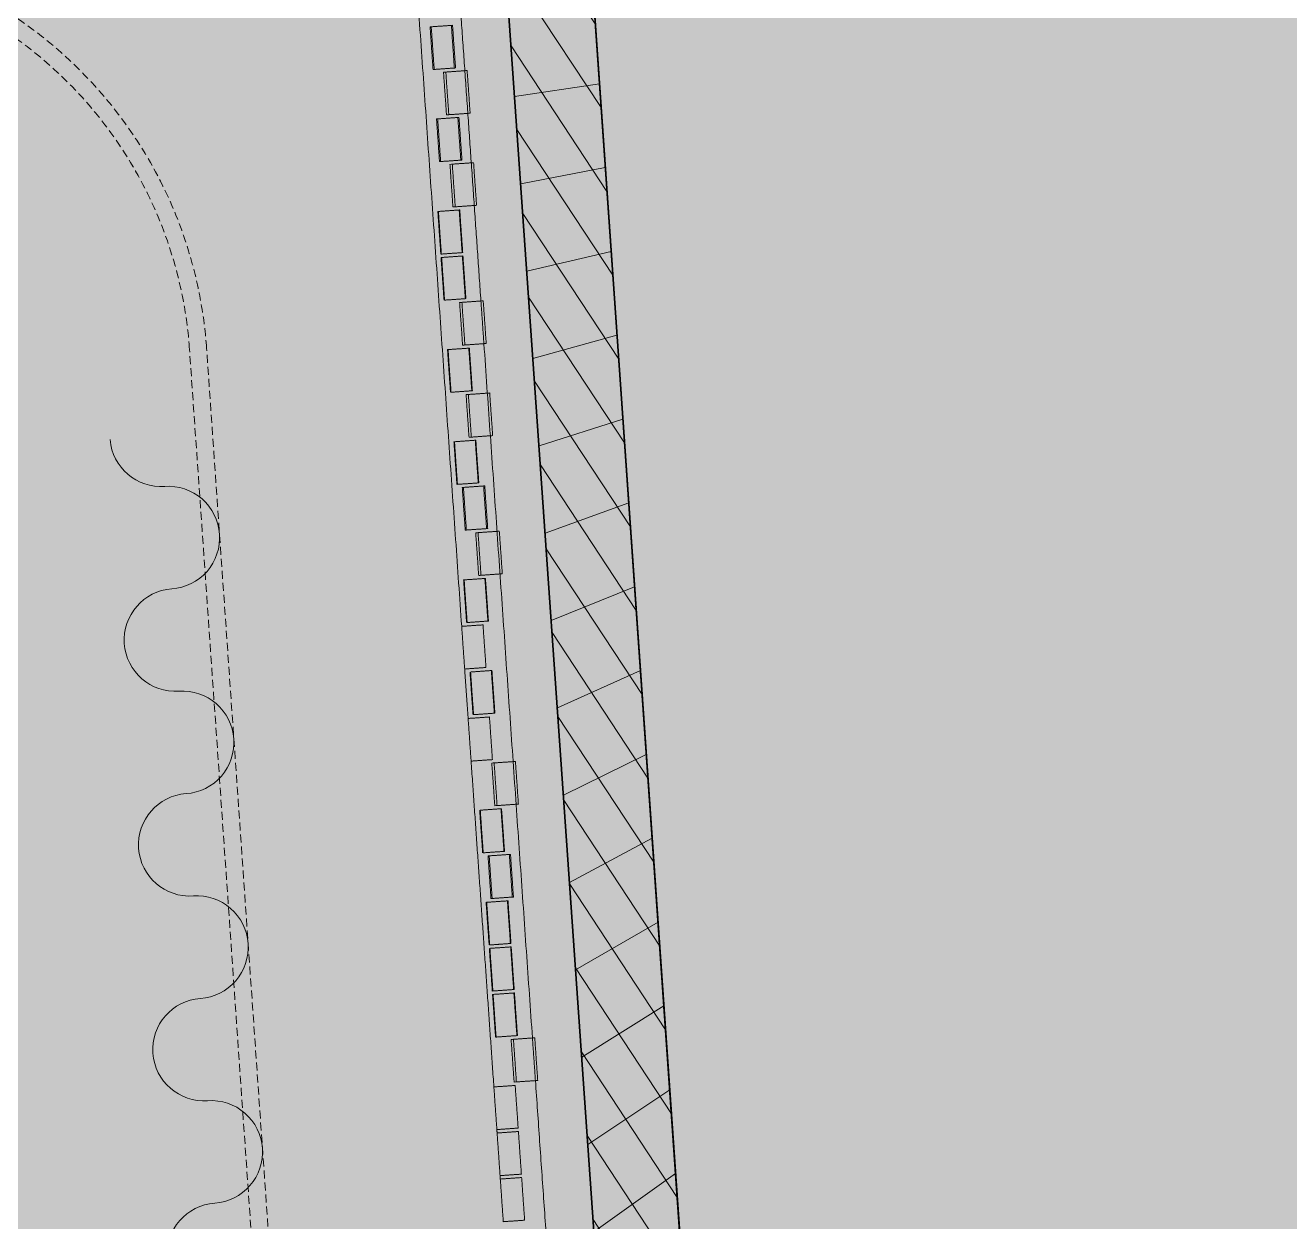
# Model space of a CAD drawing. Header units: millimetres. Extents: x 833941507 to 1669051331, y 817666127 to 1636299673.
# Drawn here: x 834533429 to 834534908, y 817991687 to 817993087 of the extents above; entities that cross this region are included whole.
import ezdxf

# ---------------------------------------------------------------- set-up
doc = ezdxf.new("R2010")
doc.units = ezdxf.units.MM
doc.header["$LTSCALE"] = 3
doc.linetypes.add('B0703', pattern=[4.6875, 3.125, -1.5625])
for name, color, linetype, lineweight in [('Hatch (LTC&CB)', 252, 'Continuous', 35), ('UAJ-22INWA', 6, 'Continuous', 35), ('UAJ-22INWA-a', 1, 'Continuous', 13), ('UAJ-22INWA-h', 251, 'Continuous', 9), ('UAJ-23FLOR-h', 251, 'Continuous', 9), ('UAJ-25CEIL-z', 8, 'B0703', 9), ('UAJ-41EXFI-d', 7, 'Continuous', 5)]:
    doc.layers.add(name, color=color, linetype=linetype, lineweight=lineweight)

# ---------------------------------------------------------------- blocks, each defined once
blk = doc.blocks.new('*U324')
at = {"layer": 'UAJ-22INWA-h'}
h = blk.add_hatch(dxfattribs=at)
h.set_pattern_fill('AFWERK', color=256, scale=50)
h.set_pattern_definition([(45, (-100.0000057875257, 33549.28964082775), (-50.00000133031198, 50.00000133031198), []), (135, (-100.0000057875257, 33549.28964082775), (-50.00000133031198, -50.00000133031198), [])])
h.paths.add_polyline_path([(-1.853776439020294e-06, 15050.60441228639), (-1.907191773398154e-06, 19498.68522958725), (99.99999618545958, 19498.68522928923), (99.99999671571207, 15050.60441234599)])
at = {"layer": 'UAJ-22INWA'}
for p, q in [((-1.704764824749647e-06, 15050.60437327827), (-2.05620338543176e-06, 19498.68523106406)), ((99.99999625996534, 19498.68523131096), (99.99999670048209, 15054.28221271312))]:
    blk.add_line(p, q, dxfattribs=at)
blk = doc.blocks.new('Finish Walls')
at = {"layer": 'UAJ-22INWA-a'}
for points, degree in [([(834533931.5001745, 817993199.0815418), (834533946.7028426, 817992981.6137248), (834533961.9055108, 817992764.1459079)], 2), ([(834533928.6851122, 817993086.6142896), (834533916.2155449, 817993085.7425712), (834533903.7459778, 817993084.870853)], 2), ([(834533932.1719857, 817993036.7360207), (834533930.4285489, 817993061.6751552), (834533928.6851122, 817993086.6142896)], 2), ([(834533902.4006513, 817993084.7768042), (834533903.0922512, 817993084.8251524), (834533903.6066962, 817993084.861116), (834533903.7459778, 817993084.870853)], 3), ([(834533905.887525, 817993034.8985354), (834533904.1440881, 817993059.8376698), (834533902.4006513, 817993084.7768042)], 2), ([(834533907.2328513, 817993034.992584), (834533905.4894145, 817993059.9317185), (834533903.7459778, 817993084.870853)], 2), ([(834533930.8266593, 817993036.6419721), (834533929.0832226, 817993061.5811065), (834533927.3397858, 817993086.520241)], 2), ([(834533907.2328513, 817993034.992584), (834533907.0935698, 817993034.9828471), (834533906.5791247, 817993034.9468834), (834533905.887525, 817993034.8985354)], 3), ([(834533907.2328513, 817993034.992584), (834533919.7024184, 817993035.8643023), (834533932.1719857, 817993036.7360207)], 2), ([(834533918.1372594, 817993031.7451235), (834533919.5203936, 817993031.8418151), (834533920.5492417, 817993031.9137396), (834533920.8278053, 817993031.9332132)], 3), ([(834533921.6241329, 817992981.8668545), (834533919.880696, 817993006.805989), (834533918.1372594, 817993031.7451235)], 2), ([(834533945.7669398, 817993033.67665), (834533933.2973726, 817993032.8049316), (834533920.8278053, 817993031.9332132)], 2), ([(834533924.3146788, 817992982.0549443), (834533922.5712421, 817993006.9940788), (834533920.8278053, 817993031.9332132)], 2), ([(834533949.2538133, 817992983.7983811), (834533947.5103766, 817993008.7375156), (834533945.7669398, 817993033.67665)], 2), ([(834533924.3146788, 817992982.0549443), (834533936.7842461, 817992982.9266627), (834533949.2538133, 817992983.7983811)], 2), ([(834533909.9322982, 817992977.0397433), (834533910.623898, 817992977.0880915), (834533911.138343, 817992977.1240551), (834533911.2776245, 817992977.1337919)], 3), ([(834533913.4191717, 817992927.1614743), (834533911.675735, 817992952.1006088), (834533909.9322982, 817992977.0397433)], 2), ([(834533936.216759, 817992978.8772287), (834533923.7471918, 817992978.0055103), (834533911.2776245, 817992977.1337919)], 2), ([(834533914.764498, 817992927.255523), (834533913.0210613, 817992952.1946574), (834533911.2776245, 817992977.1337919)], 2), ([(834533924.3146788, 817992982.0549443), (834533924.0361152, 817992982.0354706), (834533923.0072671, 817992981.9635462), (834533921.6241329, 817992981.8668545)], 3), ([(834533938.3583062, 817992928.9049112), (834533936.6148695, 817992953.8440456), (834533934.8714327, 817992978.7831801)], 2), ([(834533939.7036325, 817992928.9989598), (834533937.9601958, 817992953.9380943), (834533936.216759, 817992978.8772287)], 2), ([(834533914.764498, 817992927.255523), (834533914.6252165, 817992927.2457862), (834533914.1107715, 817992927.2098225), (834533913.4191717, 817992927.1614743)], 3), ([(834533914.764498, 817992927.255523), (834533927.2340653, 817992928.1272414), (834533939.7036325, 817992928.9989598)], 2), ([(834533925.6689061, 817992924.0080625), (834533927.0520403, 817992924.1047542), (834533928.0808884, 817992924.1766785), (834533928.3594521, 817992924.1961523)], 3), ([(834533929.1557796, 817992874.1297935), (834533927.4123429, 817992899.068928), (834533925.6689061, 817992924.0080625)], 2), ([(834533953.2985866, 817992925.939589), (834533940.8290193, 817992925.0678707), (834533928.3594521, 817992924.1961523)], 2), ([(834533931.8463256, 817992874.3178834), (834533930.1028888, 817992899.2570179), (834533928.3594521, 817992924.1961523)], 2), ([(834533956.7854601, 817992876.0613202), (834533955.0420233, 817992901.0004547), (834533953.2985866, 817992925.939589)], 2), ([(834533911.4785527, 817992868.8842576), (834533911.8243567, 817992868.908432), (834533912.0815818, 817992868.926414), (834533912.1512226, 817992868.9312824)], 3), ([(834533914.9654262, 817992819.0059886), (834533913.2219895, 817992843.9451231), (834533911.4785527, 817992868.8842576)], 2), ([(834533937.0903571, 817992870.6747191), (834533924.6207898, 817992869.8030008), (834533912.1512226, 817992868.9312824)], 2), ([(834533915.6380961, 817992819.0530134), (834533913.8946593, 817992843.9921479), (834533912.1512226, 817992868.9312824)], 2), ([(834533931.8463256, 817992874.3178834), (834533931.5677619, 817992874.2984096), (834533930.5389138, 817992874.2264853), (834533929.1557796, 817992874.1297935)], 3), ([(834533931.8463256, 817992874.3178834), (834533944.3158928, 817992875.1896018), (834533956.7854601, 817992876.0613202)], 2), ([(834533939.9045607, 817992820.7494254), (834533938.161124, 817992845.6885599), (834533936.4176872, 817992870.6276944)], 2), ([(834533940.5772306, 817992820.7964501), (834533938.8337938, 817992845.7355846), (834533937.0903571, 817992870.6747191)], 2), ([(834533915.6380961, 817992819.0530134), (834533928.1076633, 817992819.9247319), (834533940.5772306, 817992820.7964501)], 2), ([(834533915.2443761, 817992815.0157272), (834533915.59018, 817992815.0399015), (834533915.8474052, 817992815.0578835), (834533915.917046, 817992815.0627519)], 3), ([(834533918.7312496, 817992765.1374582), (834533916.9878129, 817992790.0765927), (834533915.2443761, 817992815.0157272)], 2), ([(834533915.6380961, 817992819.0530134), (834533915.5684553, 817992819.048145), (834533915.3112302, 817992819.030163), (834533914.9654262, 817992819.0059886)], 3), ([(834533940.8561804, 817992816.8061887), (834533928.3866131, 817992815.9344703), (834533915.917046, 817992815.0627519)], 2), ([(834533919.4039195, 817992765.1844829), (834533917.6604826, 817992790.1236174), (834533915.917046, 817992815.0627519)], 2), ([(834533943.670384, 817992766.8808949), (834533941.9269474, 817992791.8200294), (834533940.1835105, 817992816.7591639)], 2), ([(834533944.3430539, 817992766.9279197), (834533942.5996171, 817992791.8670542), (834533940.8561804, 817992816.8061887)], 2), ([(834533919.4039195, 817992765.1844829), (834533919.3342787, 817992765.1796145), (834533919.0770537, 817992765.1616325), (834533918.7312496, 817992765.1374582)], 3), ([(834533919.4039195, 817992765.1844829), (834533931.8734866, 817992766.0562013), (834533944.3430539, 817992766.9279197)], 2), ([(834533936.9663763, 817992762.4024712), (834533938.3495106, 817992762.4991628), (834533939.3783586, 817992762.5710872), (834533939.6569223, 817992762.5905609)], 3), ([(834533940.4532498, 817992712.5242022), (834533938.7098131, 817992737.4633367), (834533936.9663763, 817992762.4024712)], 2), ([(834533964.5960568, 817992764.3339977), (834533952.1264895, 817992763.4622793), (834533939.6569223, 817992762.5905609)], 2), ([(834533943.1437958, 817992712.712292), (834533941.400359, 817992737.6514264), (834533939.6569223, 817992762.5905609)], 2), ([(834533965.3923843, 817992714.2676389), (834533963.6489476, 817992739.2067734), (834533961.9055108, 817992764.1459079)], 2), ([(834533968.0829303, 817992714.4557288), (834533966.3394935, 817992739.3948632), (834533964.5960568, 817992764.3339977)], 2), ([(834533922.7760229, 817992707.2786663), (834533923.1218269, 817992707.3028406), (834533923.379052, 817992707.3208226), (834533923.4486927, 817992707.325691)], 3), ([(834533926.2628964, 817992657.4003973), (834533924.5194596, 817992682.3395318), (834533922.7760229, 817992707.2786663)], 2), ([(834533948.3878272, 817992709.0691278), (834533935.91826, 817992708.1974094), (834533923.4486927, 817992707.325691)], 2), ([(834533926.9355662, 817992657.447422), (834533925.1921295, 817992682.3865565), (834533923.4486927, 817992707.325691)], 2), ([(834533943.1437958, 817992712.712292), (834533942.8652321, 817992712.6928183), (834533941.836384, 817992712.6208938), (834533940.4532498, 817992712.5242022)], 3), ([(834533943.1437958, 817992712.712292), (834533955.613363, 817992713.5840104), (834533968.0829303, 817992714.4557288)], 2), ([(834533951.2020309, 817992659.143834), (834533949.4585941, 817992684.0829685), (834533947.7151574, 817992709.022103)], 2), ([(834533951.8747007, 817992659.1908588), (834533950.131264, 817992684.1299933), (834533948.3878272, 817992709.0691278)], 2), ([(834533965.3923843, 817992714.2676389), (834533993.7755347, 817992308.2585298), (834534022.1586852, 817991902.2494205)], 2), ([(834533926.9355662, 817992657.447422), (834533939.4051335, 817992658.3191404), (834533951.8747007, 817992659.1908588)], 2), ([(834533926.9355662, 817992657.447422), (834533926.8659256, 817992657.4425536), (834533926.6087004, 817992657.4245716), (834533926.2628964, 817992657.4003973)], 3), ([(834533944.4980232, 817992654.6654102), (834533945.8811574, 817992654.7621019), (834533946.9100055, 817992654.8340262), (834533947.1885691, 817992654.8535)], 3), ([(834533947.9848967, 817992604.7871413), (834533946.2414598, 817992629.7262757), (834533944.4980232, 817992654.6654102)], 2), ([(834533972.1277035, 817992656.5969368), (834533959.6581364, 817992655.7252184), (834533947.1885691, 817992654.8535)], 2), ([(834533950.6754426, 817992604.975231), (834533948.9320059, 817992629.9143655), (834533947.1885691, 817992654.8535)], 2), ([(834533975.614577, 817992606.7186679), (834533973.8711404, 817992631.6578023), (834533972.1277035, 817992656.5969368)], 2), ([(834533930.3076696, 817992599.5416052), (834533930.6534737, 817992599.5657797), (834533930.9106988, 817992599.5837617), (834533930.9803395, 817992599.5886301)], 3), ([(834533933.7945433, 817992549.6633364), (834533932.0511065, 817992574.6024708), (834533930.3076696, 817992599.5416052)], 2), ([(834533955.919474, 817992601.3320668), (834533943.4499067, 817992600.4603485), (834533930.9803395, 817992599.5886301)], 2), ([(834533934.467213, 817992549.7103611), (834533932.7237762, 817992574.6494956), (834533930.9803395, 817992599.5886301)], 2), ([(834533950.6754426, 817992604.975231), (834533950.396879, 817992604.9557574), (834533949.3680309, 817992604.8838329), (834533947.9848967, 817992604.7871413)], 3), ([(834533950.6754426, 817992604.975231), (834533963.1450099, 817992605.8469495), (834533975.614577, 817992606.7186679)], 2), ([(834533958.7336776, 817992551.4067731), (834533956.9902409, 817992576.3459076), (834533955.2468041, 817992601.285042)], 2), ([(834533959.4063475, 817992551.4537979), (834533957.6629107, 817992576.3929323), (834533955.919474, 817992601.3320668)], 2), ([(834533934.467213, 817992549.7103611), (834533934.3975723, 817992549.7054927), (834533934.1403472, 817992549.6875107), (834533933.7945433, 817992549.6633364)], 3), ([(834533934.467213, 817992549.7103611), (834533946.9367803, 817992550.5820795), (834533959.4063475, 817992551.4537979)], 2), ([(834533940.0588853, 817992546.0914997), (834533940.7504852, 817992546.1398478), (834533941.2649301, 817992546.1758114), (834533941.4042116, 817992546.1855483)], 3), ([(834533943.5457588, 817992496.2132307), (834533941.8023221, 817992521.1523652), (834533940.0588853, 817992546.0914997)], 2), ([(834533966.3433461, 817992547.928985), (834533953.8737789, 817992547.0572666), (834533941.4042116, 817992546.1855483)], 2), ([(834533944.8910851, 817992496.3072793), (834533943.1476485, 817992521.2464138), (834533941.4042116, 817992546.1855483)], 2), ([(834533968.4848933, 817992497.9566674), (834533966.7414566, 817992522.8958019), (834533964.9980198, 817992547.8349364)], 2), ([(834533969.8302196, 817992498.050716), (834533968.0867829, 817992522.9898505), (834533966.3433461, 817992547.928985)], 2), ([(834533944.8910851, 817992496.3072793), (834533944.7518036, 817992496.2975425), (834533944.2373587, 817992496.2615788), (834533943.5457588, 817992496.2132307)], 3), ([(834533944.8910851, 817992496.3072793), (834533957.3606524, 817992497.1789978), (834533969.8302196, 817992498.050716)], 2), ([(834533983.4251738, 817992494.9913454), (834533970.9556066, 817992494.119627), (834533958.4860393, 817992493.2479086)], 2), ([(834533986.9120473, 817992445.1130764), (834533985.1686106, 817992470.0522109), (834533983.4251738, 817992494.9913454)], 2), ([(834533955.7954934, 817992493.0598189), (834533957.1786275, 817992493.1565105), (834533958.2074757, 817992493.2284349), (834533958.4860393, 817992493.2479086)], 3), ([(834533959.2823669, 817992443.1815499), (834533957.53893, 817992468.1206844), (834533955.7954934, 817992493.0598189)], 2), ([(834533961.9729128, 817992443.3696396), (834533960.2294761, 817992468.3087741), (834533958.4860393, 817992493.2479086)], 2), ([(834533941.6051399, 817992437.9360139), (834533941.9509438, 817992437.9601883), (834533942.208169, 817992437.9781703), (834533942.2778097, 817992437.9830387)], 3), ([(834533945.0920134, 817992388.057745), (834533943.3485767, 817992412.9968795), (834533941.6051399, 817992437.9360139)], 2), ([(834533967.2169442, 817992439.7264755), (834533954.7473769, 817992438.8547571), (834533942.2778097, 817992437.9830387)], 2), ([(834533945.7646832, 817992388.1047697), (834533944.0212464, 817992413.0439042), (834533942.2778097, 817992437.9830387)], 2), ([(834533961.9729128, 817992443.3696396), (834533961.6943492, 817992443.350166), (834533960.6655011, 817992443.2782415), (834533959.2823669, 817992443.1815499)], 3), ([(834533961.9729128, 817992443.3696396), (834533974.4424801, 817992444.241358), (834533986.9120473, 817992445.1130764)], 2), ([(834533970.0311478, 817992389.8011817), (834533968.2877111, 817992414.7403162), (834533966.5442743, 817992439.6794506)], 2), ([(834533970.7038177, 817992389.8482065), (834533968.9603809, 817992414.787341), (834533967.2169442, 817992439.7264755)], 2), ([(834533964.3247055, 817992385.3924954), (834533951.8551383, 817992384.520777), (834533939.385571, 817992383.6490586)], 2), ([(834533942.8724445, 817992333.7707896), (834533941.1290078, 817992358.7099241), (834533939.385571, 817992383.6490586)], 2), ([(834533945.7646832, 817992388.1047697), (834533945.6950425, 817992388.0999013), (834533945.4378173, 817992388.0819193), (834533945.0920134, 817992388.057745)], 3), ([(834533945.7646832, 817992388.1047697), (834533958.2342504, 817992388.9764881), (834533970.7038177, 817992389.8482065)], 2), ([(834533967.811579, 817992335.5142264), (834533966.0681423, 817992360.4533609), (834533964.3247055, 817992385.3924954)], 2), ([(834533942.8724445, 817992333.7707896), (834533955.3420118, 817992334.642508), (834533967.811579, 817992335.5142264)], 2), ([(834533949.1367867, 817992330.198953), (834533949.4825907, 817992330.2231274), (834533949.7398158, 817992330.2411094), (834533949.8094565, 817992330.2459778)], 3), ([(834533952.6236602, 817992280.3206841), (834533950.8802234, 817992305.2598186), (834533949.1367867, 817992330.198953)], 2), ([(834533974.748591, 817992331.9894146), (834533962.2790238, 817992331.1176962), (834533949.8094565, 817992330.2459778)], 2), ([(834533953.29633, 817992280.3677088), (834533951.5528933, 817992305.3068433), (834533949.8094565, 817992330.2459778)], 2), ([(834533977.5627947, 817992282.0641208), (834533975.8193579, 817992307.0032552), (834533974.0759212, 817992331.9423897)], 2), ([(834533978.2354645, 817992282.1111456), (834533976.4920278, 817992307.0502801), (834533974.748591, 817992331.9894146)], 2), ([(834533971.8563523, 817992277.6554345), (834533959.386785, 817992276.7837161), (834533946.9172179, 817992275.9119977)], 2), ([(834533950.4040914, 817992226.0337287), (834533948.6606545, 817992250.9728632), (834533946.9172179, 817992275.9119977)], 2), ([(834533953.29633, 817992280.3677088), (834533953.2266893, 817992280.3628404), (834533952.9694642, 817992280.3448584), (834533952.6236602, 817992280.3206841)], 3), ([(834533953.29633, 817992280.3677088), (834533965.7658973, 817992281.2394272), (834533978.2354645, 817992282.1111456)], 2), ([(834533975.3432258, 817992227.7771655), (834533973.599789, 817992252.7163), (834533971.8563523, 817992277.6554345)], 2), ([(834533950.4040914, 817992226.0337287), (834533962.8736585, 817992226.9054471), (834533975.3432258, 817992227.7771655)], 2), ([(834533974.6246103, 817992223.7171665), (834533976.0077446, 817992223.8138582), (834533977.0365926, 817992223.8857826), (834533977.3151562, 817992223.9052563)], 3), ([(834533978.1114838, 817992173.8388976), (834533976.368047, 817992198.7780321), (834533974.6246103, 817992223.7171665)], 2), ([(834534002.2542907, 817992225.6486931), (834533989.7847235, 817992224.7769747), (834533977.3151562, 817992223.9052563)], 2), ([(834533980.8020298, 817992174.0269873), (834533979.058593, 817992198.9661218), (834533977.3151562, 817992223.9052563)], 2), ([(834534005.7411642, 817992175.7704241), (834534003.9977275, 817992200.7095586), (834534002.2542907, 817992225.6486931)], 2), ([(834533986.0460612, 817992170.3838232), (834533973.576494, 817992169.5121047), (834533961.1069267, 817992168.6403863)], 2), ([(834533980.8020298, 817992174.0269873), (834533980.5234661, 817992174.0075136), (834533979.494618, 817992173.9355893), (834533978.1114838, 817992173.8388976)], 3), ([(834533980.8020298, 817992174.0269873), (834533993.271597, 817992174.8987057), (834534005.7411642, 817992175.7704241)], 2), ([(834533988.8602649, 817992120.4585294), (834533987.1168281, 817992145.3976638), (834533985.3733914, 817992170.3367983)], 2), ([(834533989.5329347, 817992120.5055542), (834533987.789498, 817992145.4446887), (834533986.0460612, 817992170.3838232)], 2), ([(834533960.4342569, 817992168.5933616), (834533960.7800609, 817992168.617536), (834533961.0372859, 817992168.635518), (834533961.1069267, 817992168.6403863)], 3), ([(834533963.9211304, 817992118.7150927), (834533962.1776936, 817992143.6542271), (834533960.4342569, 817992168.5933616)], 2), ([(834533964.5938002, 817992118.7621174), (834533962.8503635, 817992143.7012519), (834533961.1069267, 817992168.6403863)], 2), ([(834533964.5938002, 817992118.7621174), (834533964.5241596, 817992118.757249), (834533964.2669344, 817992118.739267), (834533963.9211304, 817992118.7150927)], 3), ([(834533964.5938002, 817992118.7621174), (834533977.0633675, 817992119.6338358), (834533989.5329347, 817992120.5055542)], 2), ([(834533970.1854725, 817992115.143256), (834533970.8770723, 817992115.1916041), (834533971.3915173, 817992115.2275677), (834533971.5307989, 817992115.2373046)], 3), ([(834533973.6723461, 817992065.264987), (834533971.9289093, 817992090.2041215), (834533970.1854725, 817992115.143256)], 2), ([(834533996.4699334, 817992116.9807414), (834533984.0003661, 817992116.109023), (834533971.5307989, 817992115.2373046)], 2), ([(834533975.0176724, 817992065.3590356), (834533973.2742356, 817992090.2981701), (834533971.5307989, 817992115.2373046)], 2), ([(834533998.6114805, 817992067.0084238), (834533996.8680438, 817992091.9475583), (834533995.124607, 817992116.8866928)], 2), ([(834533999.9568069, 817992067.1024724), (834533998.2133701, 817992092.0416069), (834533996.4699334, 817992116.9807414)], 2), ([(834533975.0176724, 817992065.3590356), (834533987.4872396, 817992066.230754), (834533999.9568069, 817992067.1024724)], 2), ([(834533967.9659036, 817992060.8563007), (834533968.3117076, 817992060.880475), (834533968.5689328, 817992060.898457), (834533968.6385735, 817992060.9033254)], 3), ([(834533971.4527771, 817992010.9780318), (834533969.7093405, 817992035.9171662), (834533967.9659036, 817992060.8563007)], 2), ([(834533993.577708, 817992062.6467623), (834533981.1081407, 817992061.7750438), (834533968.6385735, 817992060.9033254)], 2), ([(834533972.125447, 817992011.0250565), (834533970.3820102, 817992035.964191), (834533968.6385735, 817992060.9033254)], 2), ([(834533975.0176724, 817992065.3590356), (834533974.8783909, 817992065.3492988), (834533974.3639458, 817992065.3133352), (834533973.6723461, 817992065.264987)], 3), ([(834533996.3919116, 817992012.7214684), (834533994.6484749, 817992037.6606029), (834533992.9050381, 817992062.5997374)], 2), ([(834533997.0645815, 817992012.7684933), (834533995.3211447, 817992037.7076278), (834533993.577708, 817992062.6467623)], 2), ([(834533971.731727, 817992006.9877702), (834533972.0775311, 817992007.0119445), (834533972.3347561, 817992007.0299265), (834533972.4043969, 817992007.0347949)], 3), ([(834533975.2186006, 817991957.1095012), (834533973.4751638, 817991982.0486357), (834533971.731727, 817992006.9877702)], 2), ([(834533972.125447, 817992011.0250565), (834533972.0558063, 817992011.0201881), (834533971.7985811, 817992011.0022061), (834533971.4527771, 817992010.9780318)], 3), ([(834533972.125447, 817992011.0250565), (834533984.5950142, 817992011.8967749), (834533997.0645815, 817992012.7684933)], 2), ([(834533997.3435314, 817992008.7782317), (834533984.8739641, 817992007.9065133), (834533972.4043969, 817992007.0347949)], 2), ([(834533975.8912704, 817991957.1565261), (834533974.1478337, 817991982.0956606), (834533972.4043969, 817992007.0347949)], 2), ([(834534000.1577351, 817991958.852938), (834533998.4142983, 817991983.7920725), (834533996.6708615, 817992008.731207)], 2), ([(834534000.8304049, 817991958.8999628), (834533999.0869681, 817991983.8390973), (834533997.3435314, 817992008.7782317)], 2), ([(834533975.4975505, 817991953.1192397), (834533975.8433545, 817991953.1434141), (834533976.1005796, 817991953.1613961), (834533976.1702203, 817991953.1662645)], 3), ([(834533978.984424, 817991903.2409708), (834533977.2409872, 817991928.1801052), (834533975.4975505, 817991953.1192397)], 2), ([(834533975.8912704, 817991957.1565261), (834533975.8216296, 817991957.1516576), (834533975.5644046, 817991957.1336756), (834533975.2186006, 817991957.1095012)], 3), ([(834533975.8912704, 817991957.1565261), (834533988.3608377, 817991958.0282444), (834534000.8304049, 817991958.8999628)], 2), ([(834534001.1093547, 817991954.9097012), (834533988.6397876, 817991954.037983), (834533976.1702203, 817991953.1662645)], 2), ([(834533979.6570938, 817991903.2879956), (834533977.9136571, 817991928.22713), (834533976.1702203, 817991953.1662645)], 2), ([(834534003.9235585, 817991904.9844075), (834534002.1801217, 817991929.923542), (834534000.436685, 817991954.8626765)], 2), ([(834534004.5962282, 817991905.0314324), (834534002.8527915, 817991929.9705667), (834534001.1093547, 817991954.9097012)], 2), ([(834533979.6570938, 817991903.2879956), (834533979.5874531, 817991903.2831272), (834533979.330228, 817991903.2651452), (834533978.984424, 817991903.2409708)], 3), ([(834533979.6570938, 817991903.2879956), (834533992.1266611, 817991904.159714), (834534004.5962282, 817991905.0314324)], 2), ([(834533997.2195507, 817991900.5059837), (834533998.602685, 817991900.6026754), (834533999.631533, 817991900.6745998), (834533999.9100966, 817991900.6940736)], 3), ([(834534000.7064242, 817991850.6277148), (834533998.9629874, 817991875.5668492), (834533997.2195507, 817991900.5059837)], 2), ([(834534024.8492311, 817991902.4375103), (834534012.379664, 817991901.565792), (834533999.9100966, 817991900.6940736)], 2), ([(834534003.3969702, 817991850.8158046), (834534001.6535335, 817991875.7549391), (834533999.9100966, 817991900.6940736)], 2), ([(834534025.6455587, 817991852.3711516), (834534023.9021219, 817991877.310286), (834534022.1586852, 817991902.2494205)], 2), ([(834534028.3361046, 817991852.5592414), (834534026.5926679, 817991877.4983758), (834534024.8492311, 817991902.4375103)], 2), ([(834534001.9829395, 817991846.7071908), (834533989.5133722, 817991845.8354723), (834533977.043805, 817991844.9637539)], 2), ([(834533980.5306785, 817991795.0854851), (834533978.7872417, 817991820.0246196), (834533977.043805, 817991844.9637539)], 2), ([(834534003.3969702, 817991850.8158046), (834534003.1184065, 817991850.7963308), (834534002.0895585, 817991850.7244065), (834534000.7064242, 817991850.6277148)], 3), ([(834534005.469813, 817991796.8289218), (834534003.7263762, 817991821.7680563), (834534001.9829395, 817991846.7071908)], 2), ([(834534003.3969702, 817991850.8158046), (834534015.8665375, 817991851.687523), (834534028.3361046, 817991852.5592414)], 2), ([(834534025.6455587, 817991852.3711516), (834534065.3261793, 817991284.7564509), (834534105.0067999, 817990717.1417503)], 2), ([(834533980.5305291, 817991795.0876222), (834533980.6700788, 817991793.0914228), (834533980.8096284, 817991791.0952235)], 2), ([(834533980.5306785, 817991795.0854851), (834533993.0002457, 817991795.9572034), (834534005.469813, 817991796.8289218)], 2), ([(834534005.7487628, 817991792.8386602), (834533993.2791957, 817991791.966942), (834533980.8096284, 817991791.0952235)], 2), ([(834533984.2965019, 817991741.2169546), (834533982.5530652, 817991766.1560891), (834533980.8096284, 817991791.0952235)], 2), ([(834534009.2356364, 817991742.9603914), (834534007.4921997, 817991767.8995258), (834534005.7487628, 817991792.8386602)], 2), ([(834533984.2962375, 817991741.2207377), (834533984.4358445, 817991739.2237154), (834533984.5754517, 817991737.226693)], 2), ([(834533984.2965019, 817991741.2169546), (834533996.7660692, 817991742.088673), (834534009.2356364, 817991742.9603914)], 2), ([(834534009.5145862, 817991738.9701298), (834533997.045019, 817991738.0984114), (834533984.5754517, 817991737.226693)], 2), ([(834533988.0623252, 817991687.3484241), (834533986.3188885, 817991712.2875586), (834533984.5754517, 817991737.226693)], 2), ([(834534013.0014597, 817991689.0918609), (834534011.258023, 817991714.0309954), (834534009.5145862, 817991738.9701298)], 2), ([(834533988.0623252, 817991687.3484241), (834534000.5318925, 817991688.2201425), (834534013.0014597, 817991689.0918609)], 2)]:
    blk.add_open_spline(points, degree=degree, dxfattribs=at)
at = {"layer": 'UAJ-22INWA-h'}
for points in [[(834533882.619471, 817993195.6644057), (834533911.0025209, 817992789.6567322), (834533939.385571, 817992383.6490586)], [(834533942.8727964, 817992333.7657555), (834533944.8950071, 817992304.8388766), (834533946.9172179, 817992275.9119977)], [(834533950.403762, 817992226.0384403), (834533963.7237835, 817992035.5010972), (834533977.043805, 817991844.9637539)]]:
    blk.add_open_spline(points, degree=2, dxfattribs=at)
at = {"layer": 'UAJ-22INWA', "xscale": -1, "rotation": 3.998908409596318}
blk.add_blockref('*U324', (834535446.9115772, 817973758.7148883), dxfattribs=at)
blk = doc.blocks.new('LRR Curtain')
at = {"layer": 'UAJ-25CEIL-z', "linetype": 'B0703'}
for points in [[(-20980.06807148457, -65342.30061793327), (-20980.06752181053, -50292.30059480667, 0.4142135606798064), (-21490.06752026081, -49782.30059623718), (-35490.06815624237, -49782.30057275295, 0.4142135622750456), (-36000.06815767288, -50292.30057132244), (-36000.06819999218, -65342.30061769485)], [(-21000.06807148457, -65342.30061793327), (-21000.06752181053, -50292.30059468746, 0.4142135607387433), (-21490.06752038002, -49802.30059611797), (-35490.06815624237, -49802.30057275295, 0.4142135623230424), (-35980.06815779209, -50292.30057132244), (-35980.06819999218, -65342.30061769485)]]:
    blk.add_lwpolyline(points, format="xyb", dxfattribs=at)
at = {"layer": 'UAJ-41EXFI-d'}
for centre, radius, start, end in [((-21040.15267038345, -50390.14427030087, -7.450580596923826e-09), 59.99999977417793, 180.8251563645019, 270.000040981135), ((-21040.08045244217, -50510.14422678947, -7.450580596923826e-09), 60.00000003033154, 359.9312063185327, 90.06892345496688), ((-21040.08049547672, -50510.2163156271, -7.450580596923826e-09), 59.99999987273157, 269.9312063185327, 4.098113502006952e-05), ((-21040.15249764919, -50630.21627235413, -7.450580596923826e-09), 59.99999997502375, 90.00004098113502, 270.000040981135), ((-21040.08027982712, -50750.21622884274, -7.450580596923826e-09), 59.9999997840572, 359.9312063185327, 90.06892345496688), ((-21040.08032310009, -50750.28831791878, -7.450580596923826e-09), 59.99999999996407, 269.9312063185327, 4.098113502006952e-05), ((-21040.15232503414, -50870.2882745266, -7.450580596923826e-09), 59.99999999165063, 90.00004098113502, 270.000040981135), ((-21040.08010697365, -50990.28823101521, -7.450580596923826e-09), 59.99999990296617, 359.9312063185327, 90.06892345496688), ((-21040.08015012741, -50990.36031985283, -7.450580596923826e-09), 59.99999986441814, 269.9312063185327, 4.098113502006952e-05), ((-21040.15215241909, -51110.36027669907, -7.450580596923826e-09), 59.99999998333719, 90.00004098113502, 270.000040981135), ((-21040.07993447781, -51230.36023330688, -7.450580596923826e-09), 60.00000014924051, 359.9312063185327, 90.06892345496688), ((-21040.07997763157, -51230.43232226372, -7.450580596923826e-09), 59.99999999165063, 269.9312063185327, 4.098113502006952e-05), ((-21040.15197980404, -51350.43227887154, -7.450580596923826e-09), 59.99999986441814, 90.00004098113502, 270.000040981135)]:
    blk.add_arc(centre, radius, start, end, dxfattribs=at)
blk = doc.blocks.new('LRR-B01-WALL FINISH')
blk.add_blockref('Finish Walls', (0, 0))
at = {"rotation": 3.998908525846276}
blk.add_blockref('LRR Curtain', (834551062.6266844, 818044341.9052756), dxfattribs=at)
blk = doc.blocks.new('GBP-LTC-LB01')
at = {"layer": 'UAJ-23FLOR-h'}
h = blk.add_hatch(dxfattribs=at)
h.set_pattern_fill('EARTH,_O', color=256, scale=180, angle=45.00000010501341)
h.set_pattern_definition([(48.99890852053534, (834576001.761157, 818046085.3420337), (-112.7268618952272, 1612.510668059984), [1143, -1143]), (48.99890852053534, (834575678.2791204, 818046366.5514973), (-112.7268618952272, 1612.510668059984), [1143, -1143]), (48.99890852053534, (834575354.7970834, 818046647.760961), (-112.7268618952272, 1612.510668059984), [1143, -1143]), (138.9989085205353, (834575340.7062259, 818046849.3247945), (-1612.510668059984, -112.7268618952272), [1143, -1143]), (138.9989085205353, (834575621.9156895, 818047172.8068315), (-1612.510668059984, -112.7268618952272), [1143, -1143]), (138.9989085205353, (834575903.1251531, 818047496.2888683), (-1612.510668059984, -112.7268618952272), [1143, -1143])])
h.paths.add_polyline_path([(834572173.0526648, 818200349.1682475), (834310583.7401848, 818182062.0839702), (834331502.2393942, 817882831.6918911), (834364939.6873164, 817885169.2259957), (834473095.7001734, 818011283.5998719), (834480533.7001572, 818020120.3998857), (834485095.050147, 818025709.5498941), (834491375.7001324, 818033618.9999057), (834497063.4001188, 818041012.999916), (834493145.8001142, 818043678.6999089), (834512788.5000582, 818074029.2499447), (834518712.4500408, 818083675.2499557), (834526231.3000174, 818096325.0999695), (834534646.0499907, 818111073.0499848), (834545955.9999523, 818131981.3000056), (834557204.5999117, 818154198.8000262), (834564039.9998856, 818168496.8000388), (834570941.1648417, 818183576.4266495), (834578367.7999997, 818200696.3)])
h.paths.add_polyline_path([(834382131.3063979, 817956469.9755309), (834418268.7298656, 817958996.0684958), (834422062.4129677, 817963855.9029621), (834428403.0430198, 817964299.3786768), (834467239.2037573, 818010695.5815835), (834466445.2064853, 818021738.794587), (834476097.7213831, 818035709.0329579), (834485267.1005058, 818048983.1978921), (834487014.8928652, 818051460.4309663), (834497268.3342452, 818067303.4232484), (834492893.3757939, 818129890.0851053), (834448056.5937514, 818126755.6608665), (834416896.5816393, 818105052.1136897), (834382061.3702741, 818080788.9948437), (834386167.4497714, 818022059.1642565), (834377588.3843737, 818021459.4669156)], flags=16)
edge = h.paths.add_edge_path(flags=16)
edge.add_line((834540292.2872467, 818142076.0699883), (834533466.3205868, 818141614.1342163))
edge.add_line((834533466.3205867, 818141614.1342163), (834523258.01233, 818143862.7104174))
edge.add_line((834523258.01233, 818143862.7104174), (834525896.867722, 818155838.9349334))
edge.add_arc((834558382.4304729, 818267025.4493066), 115835.0239163238, 237.2183980957774, 253.7131265722631, ccw=False)
edge.add_line((834495664.9154892, 818169638.2526121), (834498267.5884769, 818132356.9750829))
edge.add_line((834498267.5884771, 818132356.9750829), (834496346.4194225, 818130135.0090942))
edge.add_line((834496346.4194226, 818130135.0090942), (834492879.879452, 818129892.6713651))
edge.add_line((834492879.8794518, 818129892.6713651), (834494229.5832878, 818110587.6218635))
edge.add_line((834494229.5832882, 818110587.6218635), (834496326.133695, 818110708.3844534))
edge.add_line((834496326.1336946, 818110708.3844534), (834498420.2073777, 818080753.5549031))
edge.add_line((834498420.2073779, 818080753.5549031), (834498046.1188868, 818080727.4032354))
edge.add_line((834498046.118887, 818080727.4032354), (834498254.5151165, 818077746.3837949))
edge.add_line((834498254.5151162, 818077746.3837949), (834503061.0860548, 818078082.4001414))
edge.add_line((834503061.0860548, 818078082.4001414), (834504979.5219883, 818081212.101532))
edge.add_line((834504979.5219884, 818081212.101532), (834509429.0185915, 818088470.9260026))
edge.add_line((834509429.0185914, 818088470.9260026), (834515217.1570119, 818097913.5886871))
edge.add_line((834515217.157012, 818097913.5886871), (834526067.4346461, 818116415.5426326))
edge.add_line((834526067.4346461, 818116415.5426326), (834532489.1994565, 818127888.6839589))
edge.add_line((834532489.1994562, 818127888.6839589), (834534830.89787, 818132146.3035389))
edge.add_line((834534830.8978701, 818132146.3035389), (834540292.2872465, 818142076.0699883))
h = blk.add_hatch(dxfattribs=at)
h.set_pattern_fill('EARTH,_O', color=256, scale=180, angle=45.00000010501341)
h.set_pattern_definition([(45.00000010501341, (-1082349.699177861, 54794.90315568447), (-2.96267069188616e-06, 1616.446101792448), [1143, -1143]), (45.00000010501341, (-1082652.782822503, 55097.98679921505), (-2.96267069188616e-06, 1616.446101792448), [1143, -1143]), (45.00000010501341, (-1082955.866467144, 55401.07044274564), (-2.96267069188616e-06, 1616.446101792448), [1143, -1143]), (135.0000001050134, (-1082955.866467515, 55603.12620546969), (-1616.446101792448, -2.96267069188616e-06), [1143, -1143]), (135.0000001050134, (-1082652.782823984, 55906.20985011128), (-1616.446101792448, -2.96267069188616e-06), [1143, -1143]), (135.0000001050134, (-1082349.699180454, 56209.29349475286), (-1616.446101792448, -2.96267069188616e-06), [1143, -1143])])
h.paths.add_polyline_path([(834669469.2548146, 818015499.1701102), (834651080.8176275, 818014213.7929552), (834651091.333055, 818014066.030459), (834669479.7621983, 818015351.5226754)], flags=16)
edge = h.paths.add_edge_path()
edge.add_arc((834611763.613195, 818123015.0723449), 22001.28373588376, 94.00071865262937, 118.6886834190998)
edge.add_line((834601201.8916234, 818142315.5004095), (834593918.3367147, 818141228.3801512))
edge.add_arc((834611768.400262, 818123014.0298539), 25502.69251264854, 93.99715914630349, 134.4212748451599, ccw=False)
edge.add_line((834609990.6837641, 818148454.6872638), (834618164.3568528, 818149025.8389109))
edge.add_line((834618164.3568528, 818149025.8389109), (834618408.292444, 818145534.9100552))
edge.add_line((834618408.292444, 818145534.9100552), (834616365.4114578, 818145392.1596863))
edge.add_line((834616365.4114578, 818145392.1596863), (834616609.385029, 818141900.6873076))
edge.add_line((834616609.385029, 818141900.6873076), (834611621.5474902, 818141552.1522465))
edge.add_line((834611621.5474902, 818141552.1522465), (834611377.6128702, 818145043.0672039))
edge.add_line((834611377.6128702, 818145043.0672039), (834610228.6059371, 818144962.7428077))
h.paths.add_polyline_path([(834673232.9366938, 818197365.8783082), (834607546.4897544, 818192773.8917836), (834599172.4998745, 818174435.3001034), (834588349.0999149, 818152374.5000834), (834578621.5499489, 818133890.6500655), (834568418.2999822, 818115665.3000468), (834556456.700019, 818095618.300025), (834546606.4000474, 818080041.600007), (834532219.3000866, 818058623.7499806), (834523692.1501086, 818046595.7499651), (834515683.5001286, 818035708.4999502), (834508244.2001468, 818025929.8999366), (834500656.3001646, 818016266.0999228), (834489786.8001888, 818002934.0999027), (834483448.3002025, 817995421.2998908), (834478637.6002128, 817989841.6998823), (834458453.7502539, 817967379.2998452), (834441506.4997879, 817949096.357832), (834383075.7479855, 817886437.0757562), (834482026.687943, 817893354.5055006), (834551919.0356153, 817920008.6018127), (834634905.1297382, 817930637.1330649), (834634022.9972101, 817939309.3515325), (834633770.0685325, 817941795.8857912), (834633577.6912351, 817943687.0236263), (834508697.0405153, 817930983.6118022), (834507053.464672, 817930191.4384525), (834506409.4608335, 817939426.9553951), (834507656.9383341, 817945566.7269546), (834503417.0808368, 818006767.0327235), (834503064.3680854, 818011762.6720035), (834514052.9096247, 818025791.9353799), (834520784.6504849, 818034889.3491884), (834526318.8615147, 818042436.9444461), (834532381.6860782, 818050705.6283545), (834536345.7196504, 818056472.6778568), (834542258.4127678, 818065225.6191521), (834550405.86193, 818077286.9078631), (834561578.9964366, 818095001.9633045), (834574522.6610527, 818117080.0346472), (834587768.8781933, 818140310.2095475), (834609774.1305691, 818143594.9757913), (834610001.9653326, 818140335.8947712), (834634252.5395212, 818142031.4686226), (834636806.8958616, 818105492.469254), (834642791.4816118, 818105913.7478601), (834646278.5594581, 818056032.5832597), (834640293.170484, 818055614.1586573), (834643382.3380679, 818011424.9081372), (834641138.4146172, 818011267.9554363), (834645775.7848747, 817944927.8676329), (834639048.3570181, 817944243.5239328), (834640362.1165634, 817931328.1108725), (834651070.3910474, 817932706.91456), (834650587.6677916, 817936476.1291044), (834685105.7378002, 817940896.8578628), (834685588.4610578, 817937127.6433052), (834691373.7890701, 817937868.5701854)])
blk.add_blockref('LRR-B01-WALL FINISH', (0, 0))
blk = doc.blocks.new('GBP-STR-B01-L2')
at = {"layer": 'UAJ-22INWA'}
blk.add_lwpolyline([(834534391.2435957, 817996029.3516792), (834534576.1007153, 817993385.0478168), (834534900.3023471, 817993407.7121426), (834535088.5935174, 817990714.2856197), (834534764.3952585, 817990691.6215293), (834534896.1066009, 817988807.5457555), (834534397.323915, 817988772.6770202), (834533927.3296411, 817995495.7002549)], dxfattribs=at)

msp = doc.modelspace()

# ---------------------------------------------------------------- hatches: boundary and pattern name
at = {"layer": 'Hatch (LTC&CB)'}
h = msp.add_hatch(dxfattribs=at)
h.set_pattern_fill('ANSI38', color=256, scale=100)
h.set_pattern_definition([(318.9998376927443, (834479093.7342951, 818230174.1493032), (208.2994204990571, 239.6197016519238), []), (48.99983769274426, (834479093.7342951, 818230174.1493032), (176.9791393461904, 687.5388238029047), [793.75, -476.25])])
edge = h.paths.add_edge_path()
edge.add_line((834601196.1932279, 818142314.5248821), (834603754.2640262, 818142696.3710381))
edge.add_line((834603754.2640262, 818142696.3710381), (834603901.899728, 818141707.3292294))
edge.add_line((834603901.899728, 818141707.3292294), (834603810.4683098, 818141693.6886882))
edge.add_arc((834611763.2944388, 818123016.3620529), 20299.99935169609, 113.0643579575305, 141.3575808429331)
edge.add_line((834595907.8101043, 818135692.8596053), (834595395.44903, 818135656.8608108))
edge.add_line((834595395.44903, 818135656.8608108), (834583111.7173193, 818114341.0318873))
edge.add_line((834583111.7173193, 818114341.0318873), (834578121.5842528, 818106513.8910732))
edge.add_line((834578121.5842528, 818106513.8910732), (834575731.6542978, 818102809.499759))
edge.add_line((834575731.6542978, 818102809.499759), (834574387.4489166, 818100725.9814435))
edge.add_line((834574387.4489166, 818100725.9814435), (834573113.9765022, 818098752.0992287))
edge.add_line((834573113.9765022, 818098752.0992287), (834573145.2547638, 818098730.6477773))
edge.add_line((834573145.2547638, 818098730.6477773), (834569989.114683, 818093770.2015171))
edge.add_line((834569989.114683, 818093770.2015171), (834566534.9997851, 818088385.676982))
edge.add_line((834566534.9997851, 818088385.676982), (834566514.0877519, 818088398.2967066))
edge.add_line((834566514.0877519, 818088398.2967066), (834558743.6087797, 818076256.6317656))
edge.add_line((834558743.6087797, 818076256.6317656), (834557653.4005865, 818074495.7072132))
edge.add_line((834557653.4005865, 818074495.7072132), (834553498.9169745, 818068288.5571573))
edge.add_line((834553498.9169745, 818068288.5571573), (834548580.861871, 818060932.1282293))
edge.add_line((834548580.861871, 818060932.1282293), (834544328.2635252, 818054726.3367485))
edge.add_line((834544328.2635252, 818054726.3367485), (834544332.1488035, 818054704.6644962))
edge.add_line((834544332.1488035, 818054704.6644962), (834540324.5978602, 818048716.6949816))
edge.add_line((834540324.5978602, 818048716.6949816), (834541041.3244038, 818048232.540333))
edge.add_line((834541041.3244038, 818048232.540333), (834540089.7288045, 818046823.8296406))
edge.add_line((834540089.7288045, 818046823.8296406), (834539737.5511322, 818047061.7285419))
edge.add_line((834539737.5511322, 818047061.7285419), (834533115.7546033, 818038377.7374016))
edge.add_line((834533115.7546033, 818038377.7374016), (834515220.9619001, 818015146.6305978))
edge.add_arc((834538026.0069846, 818000636.2612507), 27029.99999804167, 147.5322628657497, 176.1870880981713)
edge.add_line((834511055.837681, 818002433.7226919), (834511444.9861017, 817996891.2334589))
edge.add_line((834511444.9861017, 817996891.2334589), (834511474.1084727, 817996474.6528435))
edge.add_line((834511474.1084727, 817996474.6528435), (834508641.2167096, 817996276.6106825))
edge.add_line((834508641.2167096, 817996276.6106825), (834508910.6816144, 817992422.053122))
edge.add_line((834508910.6816144, 817992422.053122), (834511353.3752296, 817992955.9577066))
edge.add_line((834511353.3752296, 817992955.9577066), (834513357.6638721, 817964213.0085849))
edge.add_line((834513357.6638721, 817964213.0085849), (834513308.9477361, 817964209.6026397))
edge.add_line((834513308.9477361, 817964209.6026397), (834513879.4049544, 817955918.7523347))
edge.add_line((834513879.4049544, 817955918.7523347), (834514876.6139696, 817955988.4575205))
edge.add_line((834514876.6139696, 817955988.4575205), (834515053.0661077, 817953464.409199))
edge.add_arc((834528221.0653924, 817954382.9922421), 13199.99999874826, 183.9904169536054, 259.8372334186261)
edge.add_line((834525891.9897077, 817941390.0939349), (834525974.5254321, 817940578.7091386))
edge.add_line((834525974.5254321, 817940578.7091386), (834555356.336757, 817943567.4939791))
edge.add_line((834555356.336757, 817943567.4939791), (834594711.6949315, 817947570.8029128))
edge.add_line((834594711.6949315, 817947570.8029128), (834594754.1988673, 817947152.9591447))
edge.add_line((834594754.1988673, 817947152.9591447), (834616096.9028597, 817949323.9834652))
edge.add_line((834616096.9028597, 817949323.9834652), (834631854.2065201, 817950926.8492302))
edge.add_line((834631854.2065201, 817950926.8492302), (834631836.7081357, 817951177.1563083))
edge.add_line((834631836.7081357, 817951177.1563083), (834639760.382062, 817951731.0818821))
edge.add_line((834639760.382062, 817951731.0818821), (834640506.9704407, 817944391.5874598))
edge.add_line((834640506.9704407, 817944391.5874598), (834508703.5709968, 817930984.2761916))
edge.add_line((834508703.5709968, 817930984.2761916), (834508663.5146245, 817930982.1632618))
edge.add_line((834508663.5146245, 817930982.1632618), (834507053.4646711, 817930191.4384522))
edge.add_line((834507053.4646711, 817930191.4384522), (834506409.4608326, 817939426.9553951))
edge.add_line((834506409.4608326, 817939426.9553951), (834507674.9508276, 817945699.3234407))
edge.add_line((834507674.9508276, 817945699.3234407), (834503067.5031257, 818011766.6800821))
edge.add_line((834503067.5031257, 818011766.6800821), (834515005.9420724, 818027008.3036696))
edge.add_line((834515005.9420724, 818027008.3036696), (834526318.8603592, 818042436.9452374))
edge.add_line((834526318.8603592, 818042436.9452374), (834533248.4343333, 818051887.545926))
edge.add_line((834533248.4343333, 818051887.545926), (834545204.9352987, 818069586.3738981))
edge.add_line((834545204.9352987, 818069586.3738981), (834551695.4067936, 818079200.6226892))
edge.add_line((834551695.4067936, 818079200.6226892), (834551700.6621838, 818079300.5666262))
edge.add_line((834551700.6621838, 818079300.5666262), (834554860.111537, 818084257.5104706))
edge.add_line((834554860.111537, 818084257.5104706), (834556162.9385583, 818086301.5433419))
edge.add_line((834556162.9385583, 818086301.5433419), (834561579.1108731, 818095002.152886))
edge.add_line((834561579.1108731, 818095002.152886), (834564610.1881032, 818100023.5882319))
edge.add_line((834564610.1881032, 818100023.5882319), (834566711.8413072, 818103505.2825594))
edge.add_line((834566711.8413072, 818103505.2825594), (834567220.9571147, 818104369.6755948))
edge.add_line((834567220.9571147, 818104369.6755948), (834571219.8492384, 818111331.3275263))
edge.add_line((834571219.8492384, 818111331.3275263), (834579233.5847297, 818125278.3035975))
edge.add_line((834579233.5847297, 818125278.3035975), (834584805.1873057, 818135090.7915635))
edge.add_line((834584805.1873057, 818135090.7915635), (834587768.4359322, 818140310.1481816))
edge.add_line((834587768.4359322, 818140310.1481816), (834593953.3663634, 818141233.3798261))
edge.add_arc((834611682.4142298, 818123278.8372545), 25232.61257183928, 93.84603158733529, 134.6379365759465, ccw=False)
edge.add_line((834609989.9237372, 818148454.6235011), (834618164.07139, 818149025.8201461))
edge.add_line((834618164.07139, 818149025.8201461), (834618408.0113981, 818145534.900405))
edge.add_line((834618408.0113981, 818145534.900405), (834616365.1302586, 818145392.1522276))
edge.add_line((834616365.1302586, 818145392.1522276), (834616609.1098313, 818141900.6663029))
edge.add_line((834616609.1098313, 818141900.6663029), (834611621.272795, 818141552.1240568))
edge.add_line((834611621.272795, 818141552.1240568), (834611377.3331451, 818145043.038663))
edge.add_arc((834611845.1982398, 818122938.1113777), 22109.8780646978, 91.21252121934131, 118.7925777614652)
h = msp.add_hatch(color=256, dxfattribs=at)
h.dxf.hatch_style = 1
edge = h.paths.add_edge_path()
edge.add_line((834513358.8255653, 817964213.0958437), (834514805.289499, 817964314.2087176))
edge.add_line((834514805.289499, 817964314.2087176), (834514905.3200586, 817962883.3180938))
edge.add_line((834514905.3200586, 817962883.3180938), (834522015.978077, 817959924.652822))
edge.add_line((834522015.978077, 817959924.652822), (834527599.8251551, 817958234.8488646))
edge.add_line((834527599.8251551, 817958234.8488646), (834531627.4143353, 817957331.9568794))
edge.add_line((834531627.4143353, 817957331.9568794), (834538597.7298516, 817957185.7983224))
edge.add_line((834538597.7298516, 817957185.7983224), (834550283.8357514, 817958000.7096148))
edge.add_line((834550283.8357514, 817958000.7096148), (834576164.2493855, 817960699.3094033))
edge.add_arc((834571429.6622454, 818001700.8842118), 41274.02878520934, 276.5869590863181, 289.1047787767843)
edge.add_line((834584938.5161443, 817962700.1621864), (834585387.4425285, 817962731.4429674))
edge.add_line((834585387.4425285, 817962731.4429674), (834585119.4098338, 817966565.5387688))
edge.add_line((834585119.4098338, 817966565.5387688), (834584671.7451953, 817966534.2435784))
edge.add_line((834584671.7451953, 817966534.2435784), (834582845.2183245, 817993361.8909639))
edge.add_line((834582845.2183245, 817993361.8909639), (834584586.6638896, 817993483.6330193))
edge.add_line((834584586.6638896, 817993483.6330193), (834584565.213575, 817993788.1730142))
edge.add_line((834584565.213575, 817993788.1730142), (834583546.5970082, 817993716.9697903))
edge.add_line((834583546.5970082, 817993716.9697903), (834579511.6160775, 818051438.2750045))
edge.add_line((834579511.6160775, 818051438.2750045), (834571357.0710046, 818050868.2097193))
edge.add_line((834571357.0710046, 818050868.2097193), (834571728.4182211, 818045556.2424893))
edge.add_line((834571728.4182211, 818045556.2424893), (834551420.9984901, 818044136.5981159))
edge.add_line((834551420.9984901, 818044136.5981159), (834550915.3577757, 818053251.1485702))
edge.add_line((834550915.3577757, 818053251.1485702), (834550067.4300342, 818053191.871879))
edge.add_line((834550067.4300342, 818053191.871879), (834547980.3444077, 818050328.438814))
edge.add_line((834547980.3444077, 818050328.438814), (834547993.7177736, 818050137.13641))
edge.add_line((834547993.7177736, 818050137.13641), (834537098.7629538, 818035335.0755486))
edge.add_line((834537098.7629538, 818035335.0755486), (834533115.7546033, 818038377.7374016))
edge.add_line((834533115.7546033, 818038377.7374016), (834521762.7749052, 818023639.2440152))
edge.add_line((834521762.7749052, 818023639.2440152), (834515226.3537949, 818015153.6303818))
edge.add_arc((834538313.0684212, 818000540.4627358), 27322.90359548846, 147.6674701204294, 176.0266741615715)
edge.add_line((834511055.837681, 818002433.7226919), (834511474.1084727, 817996474.6528435))
edge.add_line((834511474.1084727, 817996474.6528435), (834508641.2167096, 817996276.6106824))
edge.add_line((834508641.2167096, 817996276.6106824), (834508910.6816144, 817992422.053122))
edge.add_line((834508910.6816144, 817992422.053122), (834511349.4456573, 817992955.0988119))
edge.add_line((834511349.4456573, 817992955.0988119), (834511354.850605, 817992876.5974088))
edge.add_line((834511354.850605, 817992876.5974088), (834513358.6562476, 817964213.0840075))
edge.add_line((834513358.6562476, 817964213.0840075), (834513358.8255653, 817964213.0958437))

# ---------------------------------------------------------------- block references
for name in ['GBP-LTC-LB01', 'GBP-STR-B01-L2']:
    msp.add_blockref(name, (0, 0))

doc.saveas('drawing.dxf')
